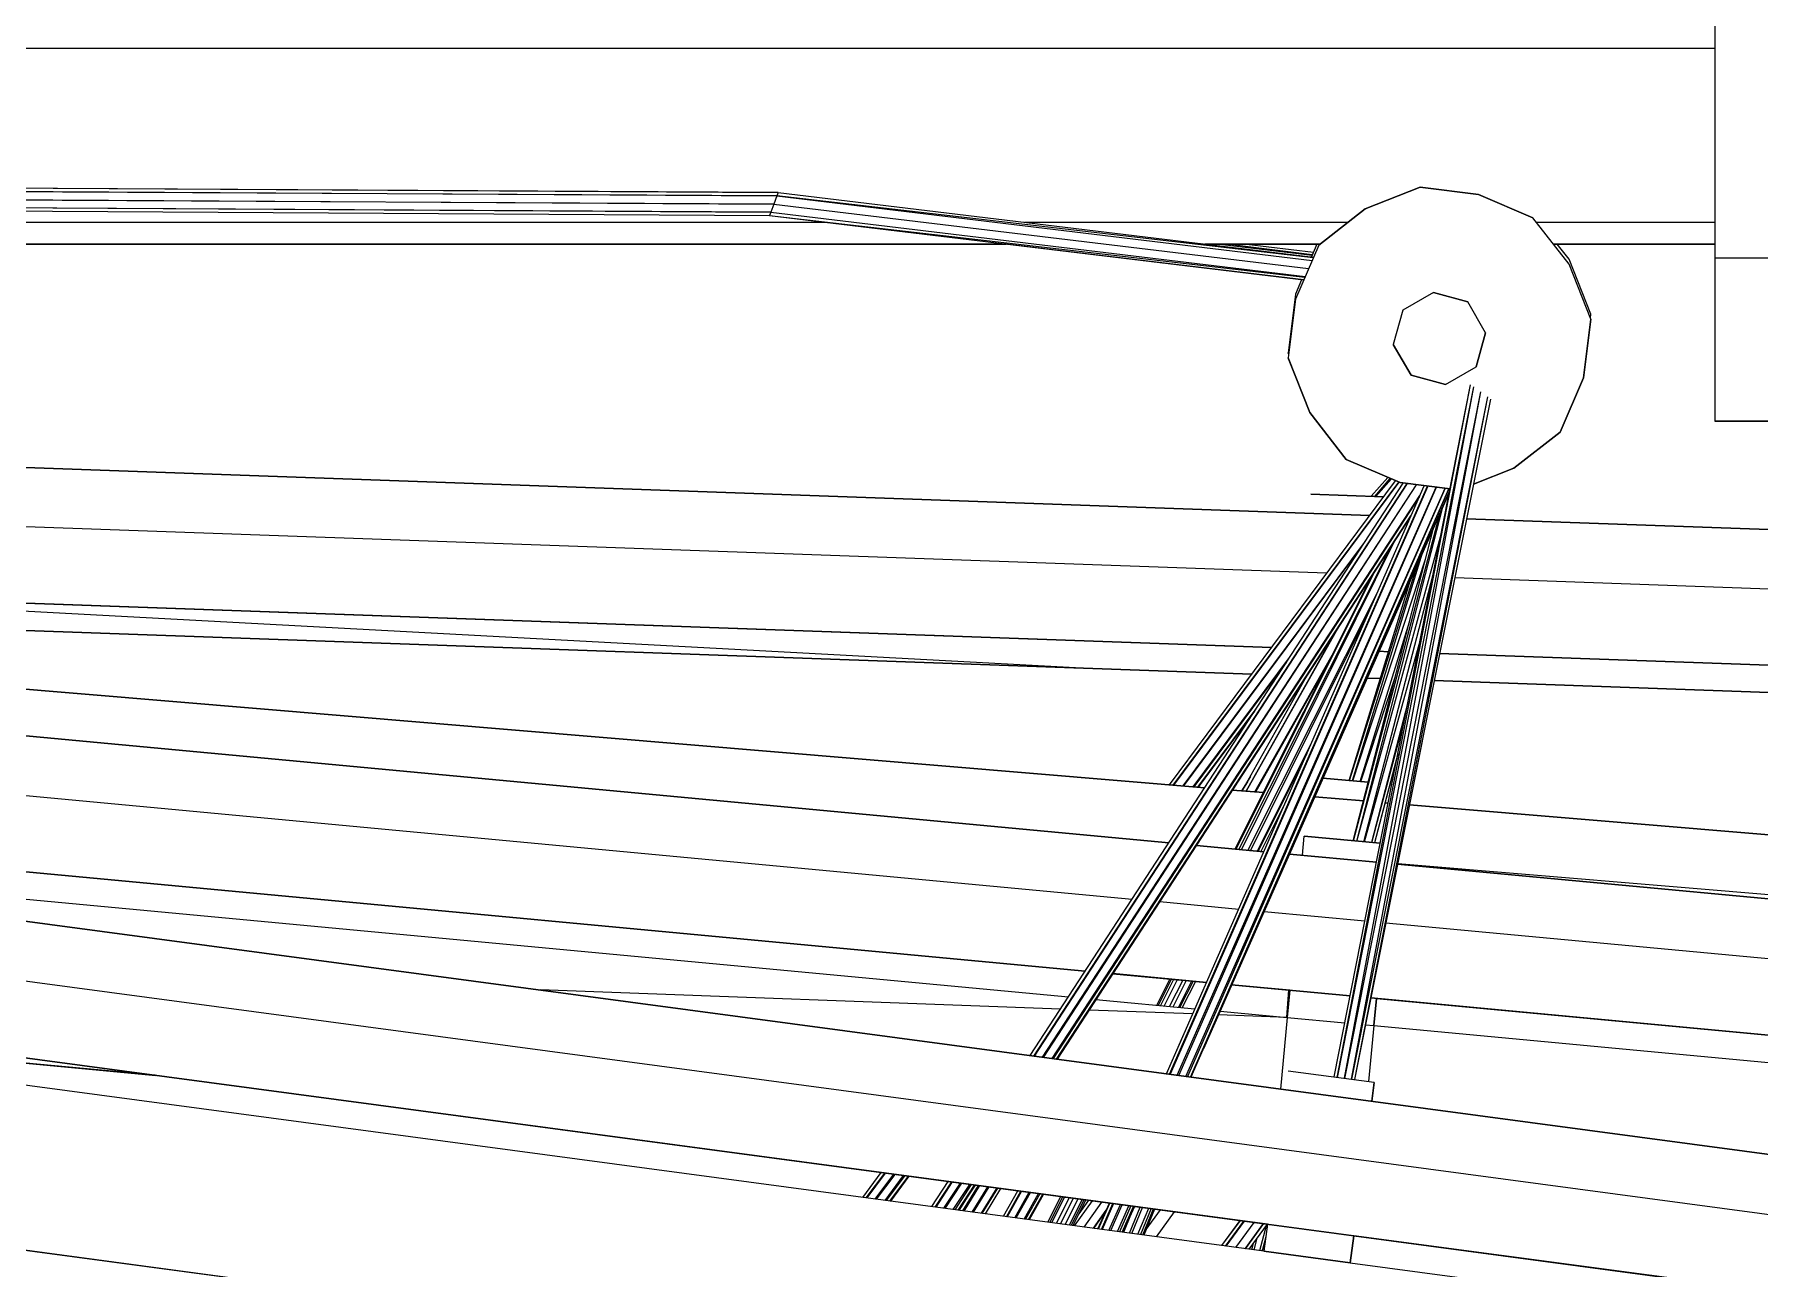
# Model space of a CAD drawing. Extents: x -32 to 51.8, y -51.6 to -5.5.
# Drawn here: x 47.888 to 49.473, y -21.807 to -20.673 of the extents above; entities that cross this region are included whole.
import ezdxf

# ---------------------------------------------------------------- set-up
doc = ezdxf.new("R2010")
doc.units = 0
doc.header["$MEASUREMENT"] = 0
doc.layers.get('0').update_dxf_attribs({"linetype": 'CONTINUOUS'})

msp = doc.modelspace()

# ---------------------------------------------------------------- linework, layer by layer
for p, q in [((49.432, -20.2906), (49.432, -20.8785)), ((43.8449, -20.6859), (49.432, -20.6859)), ((43.8449, -20.6859), (49.432, -20.6859)), ((43.8449, -20.7901), (48.5711, -20.8186)), ((48.5711, -20.8186), (43.8449, -20.792)), ((43.8449, -20.7932), (48.57, -20.8216)), ((48.57, -20.8216), (43.8449, -20.7978)), ((43.8449, -20.8009), (48.5672, -20.8291)), ((48.5672, -20.8291), (43.8449, -20.8054)), ((43.8449, -20.8085), (48.5645, -20.8366)), ((48.5645, -20.8366), (43.8449, -20.8104)), ((43.8449, -20.8117), (48.5633, -20.8397)), ((49.1612, -20.8135), (49.1108, -20.8335)), ((49.1612, -20.8135), (49.1108, -20.8335)), ((49.1108, -20.8335), (49.1612, -20.8135)), ((49.215, -20.8202), (49.1612, -20.8135)), ((49.1612, -20.8135), (49.215, -20.8202)), ((48.5672, -20.8291), (48.5645, -20.8366)), ((48.57, -20.8216), (48.5672, -20.8291)), ((48.5672, -20.8291), (49.0587, -20.8884)), ((48.5711, -20.8186), (48.57, -20.8216)), ((48.57, -20.8216), (49.0619, -20.881)), ((49.0629, -20.8785), (48.57, -20.8216)), ((48.5711, -20.8186), (49.0632, -20.8779)), ((49.2649, -20.8417), (49.215, -20.8202)), ((49.215, -20.8202), (49.2649, -20.8417)), ((43.8449, -20.8459), (48.615, -20.8459)), ((48.5645, -20.8366), (48.5633, -20.8397)), ((48.5633, -20.8397), (49.0542, -20.8989)), ((48.5633, -20.8397), (49.0552, -20.8964)), ((48.5645, -20.8366), (49.0555, -20.8958)), ((48.7976, -20.8459), (49.0949, -20.8459)), ((49.1108, -20.8335), (49.068, -20.8668)), ((49.068, -20.8668), (49.1108, -20.8335)), ((49.2981, -20.8845), (49.2649, -20.8417)), ((49.2681, -20.8459), (49.432, -20.8459)), ((48.7807, -20.8659), (43.8449, -20.8659)), ((43.8449, -20.8659), (48.7807, -20.8659)), ((48.7807, -20.8659), (43.8449, -20.8659)), ((49.0542, -20.8989), (48.7806, -20.8659)), ((49.0692, -20.8659), (48.9633, -20.8659)), ((48.9633, -20.8659), (49.0692, -20.8659)), ((49.0692, -20.8659), (48.9633, -20.8659)), ((49.0619, -20.8764), (48.9748, -20.8659)), ((49.0621, -20.8758), (48.9835, -20.8659)), ((49.0016, -20.8659), (49.0632, -20.8733)), ((49.068, -20.8668), (49.0466, -20.9166)), ((49.0664, -20.8659), (49.0613, -20.8777)), ((49.0664, -20.8659), (49.0632, -20.8733)), ((49.432, -20.8659), (49.2837, -20.8659)), ((49.2837, -20.8659), (49.432, -20.8659)), ((49.432, -20.8659), (49.2837, -20.8659)), ((49.2981, -20.8799), (49.2873, -20.8659)), ((49.2981, -20.8799), (49.2873, -20.8659)), ((49.3182, -20.9303), (49.2981, -20.8799)), ((49.432, -20.8785), (49.432, -21.0285)), ((49.432, -20.8785), (49.512, -20.8785)), ((49.3182, -20.9349), (49.2981, -20.8845)), ((49.0523, -20.8987), (49.0466, -20.912)), ((49.0523, -20.8987), (49.0466, -20.912)), ((49.1736, -20.9103), (49.1452, -20.9266)), ((49.2051, -20.9189), (49.1736, -20.9103)), ((49.1736, -20.9103), (49.2051, -20.9189)), ((49.1149, -21.1152), (43.8449, -20.9275)), ((43.8449, -20.9275), (49.1149, -21.1152)), ((43.8449, -20.9275), (49.1149, -21.1152)), ((49.0466, -20.912), (49.0398, -20.9658)), ((49.0466, -20.9166), (49.0398, -20.9705)), ((49.1452, -20.9266), (49.1366, -20.9581)), ((49.2214, -20.9473), (49.2051, -20.9189)), ((43.726, -20.9322), (51.7329, -22.0037)), ((51.7329, -22.0037), (43.726, -20.9322)), ((43.8449, -20.9378), (48.9633, -21.3654)), ((48.9633, -21.3654), (43.8449, -20.9378)), ((43.8449, -20.9399), (48.9303, -21.416)), ((48.9303, -21.416), (43.8449, -20.9399)), ((49.3114, -20.9887), (49.3182, -20.9349)), ((49.3182, -20.9349), (49.3114, -20.9887)), ((49.3114, -20.9887), (49.3182, -20.9349)), ((49.3178, -20.9338), (49.3182, -20.9303)), ((49.3182, -20.9303), (49.3182, -20.9303)), ((49.3182, -20.9349), (49.3182, -20.9349)), ((49.3182, -20.9349), (49.3182, -20.9349)), ((49.3182, -20.9349), (49.3182, -20.9349)), ((49.3182, -20.9349), (49.3182, -20.9349)), ((49.3182, -20.9349), (49.3182, -20.9349)), ((49.3182, -20.9349), (49.3182, -20.9349)), ((49.3182, -20.9349), (49.3182, -20.9349)), ((49.3182, -20.9349), (49.3182, -20.9349)), ((49.3182, -20.9349), (49.3182, -20.9349)), ((49.3182, -20.9349), (49.3182, -20.9349)), ((49.3182, -20.9349), (49.3182, -20.9349)), ((49.3182, -20.9349), (49.3182, -20.9349)), ((49.3182, -20.9349), (49.3182, -20.9349)), ((49.1366, -20.9581), (49.1366, -20.9581)), ((49.1366, -20.9581), (49.1366, -20.9581)), ((49.1366, -20.9581), (49.1529, -20.9865)), ((49.1366, -20.9581), (49.1366, -20.9581)), ((49.1529, -20.9865), (49.1366, -20.9581)), ((49.2128, -20.9788), (49.2214, -20.9473)), ((49.2214, -20.9473), (49.2128, -20.9788)), ((49.0398, -20.9658), (49.0398, -20.9658)), ((49.0402, -20.9669), (49.0398, -20.9658)), ((49.0398, -20.9658), (49.0398, -20.9658)), ((49.0402, -20.9669), (49.0398, -20.9658)), ((49.0398, -20.9658), (49.0402, -20.9669)), ((49.0398, -20.9658), (49.0402, -20.9669)), ((49.0398, -20.9658), (49.0398, -20.9658)), ((49.0398, -20.9658), (49.0402, -20.9669)), ((49.0398, -20.9658), (49.0398, -20.9658)), ((49.0599, -21.0208), (49.0398, -20.9705)), ((49.0398, -20.9705), (49.0398, -20.9705)), ((49.0398, -20.9705), (49.0599, -21.0208)), ((49.0398, -20.9705), (49.0398, -20.9705)), ((49.0398, -20.9705), (49.0599, -21.0208)), ((49.0599, -21.0208), (49.0398, -20.9705)), ((49.0398, -20.9705), (49.0398, -20.9705)), ((49.0398, -20.9705), (49.0398, -20.9705)), ((49.0398, -20.9705), (49.0599, -21.0208)), ((49.0398, -20.9705), (49.0398, -20.9705)), ((49.0599, -21.0208), (49.0398, -20.9705)), ((49.0398, -20.9705), (49.0599, -21.0208)), ((49.04, -20.971), (49.0599, -21.0208)), ((43.7188, -20.9863), (51.7256, -22.0578)), ((49.1529, -20.9865), (49.1844, -20.995)), ((49.1844, -20.995), (49.1529, -20.9865)), ((49.1529, -20.9865), (49.1529, -20.9865)), ((49.1844, -20.995), (49.2128, -20.9788)), ((49.3114, -20.9887), (49.29, -21.0386)), ((49.29, -21.0386), (49.3114, -20.9887)), ((49.29, -21.0386), (49.3114, -20.9887)), ((49.3114, -20.9887), (49.29, -21.0386)), ((49.3114, -20.9887), (49.29, -21.0386)), ((49.29, -21.0386), (49.3114, -20.9887)), ((49.29, -21.0386), (49.3114, -20.9887)), ((49.29, -21.0386), (49.3114, -20.9888)), ((49.3114, -20.9887), (49.3114, -20.9887)), ((49.3114, -20.9887), (49.3114, -20.9887)), ((49.3114, -20.9887), (49.3114, -20.9887)), ((49.0822, -21.6312), (49.2075, -20.9952)), ((49.0849, -21.6316), (49.2075, -20.9952)), ((49.2102, -20.9971), (49.085, -21.6316)), ((49.2102, -20.9971), (49.0913, -21.6324)), ((49.2166, -21.0017), (49.0916, -21.6325)), ((49.2166, -21.0017), (49.0979, -21.6333)), ((49.2231, -21.0063), (49.0982, -21.6333)), ((49.2231, -21.0063), (49.1008, -21.6337)), ((49.0753, -21.1684), (44.7698, -21.0151)), ((49.0599, -21.0208), (49.0931, -21.0637)), ((49.0599, -21.0208), (49.0599, -21.0208)), ((49.0931, -21.0637), (49.0599, -21.0208)), ((49.0599, -21.0208), (49.0931, -21.0637)), ((49.0931, -21.0637), (49.0599, -21.0208)), ((49.0931, -21.0637), (49.0599, -21.0208)), ((49.0599, -21.0208), (49.0599, -21.0208)), ((49.0599, -21.0208), (49.0599, -21.0208)), ((49.0599, -21.0208), (49.0929, -21.0634)), ((49.0931, -21.0637), (49.0599, -21.0208)), ((49.0931, -21.0637), (49.0599, -21.0208)), ((49.0599, -21.0208), (49.0599, -21.0208)), ((49.0599, -21.0208), (49.0931, -21.0637)), ((49.0599, -21.0209), (49.0931, -21.0637)), ((49.2258, -21.0083), (49.101, -21.6337)), ((49.432, -21.0285), (49.512, -21.0285)), ((49.512, -21.0285), (49.432, -21.0285)), ((49.432, -21.0285), (49.432, -21.0285)), ((49.432, -21.0285), (49.432, -21.0285)), ((49.432, -21.0285), (49.432, -21.0285)), ((49.432, -21.0285), (49.432, -21.0285)), ((49.432, -21.0285), (49.432, -21.0285)), ((49.432, -21.0285), (49.432, -21.0285)), ((49.432, -21.0285), (49.432, -21.0285)), ((49.432, -21.0285), (49.432, -21.0285)), ((49.432, -21.0285), (49.432, -21.0285)), ((49.432, -21.0285), (49.432, -21.0285)), ((49.432, -21.0285), (49.432, -21.0285)), ((49.432, -21.0285), (49.512, -21.0285)), ((49.2472, -21.0718), (49.29, -21.0386)), ((49.2472, -21.0718), (49.29, -21.0386)), ((49.2472, -21.0718), (49.29, -21.0386)), ((49.29, -21.0386), (49.2472, -21.0718)), ((49.29, -21.0386), (49.2472, -21.0718)), ((49.29, -21.0386), (49.2472, -21.0718)), ((49.2472, -21.0718), (49.29, -21.0386)), ((49.29, -21.0386), (49.29, -21.0386)), ((49.021, -21.7665), (43.7095, -21.0557)), ((49.021, -21.7665), (43.7095, -21.0557)), ((49.021, -21.7665), (43.7095, -21.0557)), ((43.7095, -21.0557), (49.021, -21.7665)), ((43.7095, -21.0557), (51.7163, -22.1272)), ((43.7095, -21.0557), (49.021, -21.7665)), ((49.021, -21.7665), (43.7095, -21.0557)), ((43.7095, -21.0557), (49.021, -21.7665)), ((49.021, -21.7665), (43.7095, -21.0557)), ((49.021, -21.7665), (43.7095, -21.0557)), ((49.021, -21.7665), (43.7095, -21.0557)), ((43.7095, -21.0557), (49.021, -21.7665)), ((43.7095, -21.0557), (49.021, -21.7665)), ((49.021, -21.7665), (43.7095, -21.0557)), ((49.021, -21.7665), (43.7095, -21.0557)), ((43.7095, -21.0557), (49.021, -21.7665)), ((43.7095, -21.0557), (49.021, -21.7665)), ((49.021, -21.7665), (43.7095, -21.0557)), ((43.7095, -21.0557), (51.7163, -22.1272)), ((43.7095, -21.0557), (51.7163, -22.1272)), ((51.7163, -22.1272), (43.7095, -21.0557)), ((43.7095, -21.0557), (51.7163, -22.1272)), ((51.7163, -22.1272), (43.7095, -21.0557)), ((51.7163, -22.1272), (43.7095, -21.0557)), ((43.7095, -21.0557), (49.021, -21.7665)), ((43.7095, -21.0557), (49.021, -21.7665)), ((43.7095, -21.0557), (49.021, -21.7665)), ((43.7095, -21.0557), (49.021, -21.7665)), ((49.021, -21.7665), (43.7095, -21.0557)), ((43.7095, -21.0557), (51.7163, -22.1272)), ((43.7095, -21.0557), (51.7163, -22.1272)), ((43.7095, -21.0557), (51.7163, -22.1272)), ((51.7163, -22.1272), (43.7095, -21.0557)), ((49.0931, -21.0637), (49.1429, -21.0851)), ((49.0931, -21.0637), (49.0931, -21.0637)), ((49.0931, -21.0637), (49.0931, -21.0637)), ((49.0931, -21.0637), (49.0931, -21.0637)), ((49.1429, -21.0851), (49.0931, -21.0637)), ((49.0931, -21.0637), (49.1429, -21.0851)), ((49.0931, -21.0637), (49.0931, -21.0637)), ((49.0931, -21.0637), (49.1429, -21.0851)), ((49.1429, -21.0851), (49.0931, -21.0637)), ((49.1429, -21.0851), (49.0931, -21.0637)), ((49.1429, -21.0851), (49.0931, -21.0637)), ((49.0931, -21.0637), (49.1429, -21.0851)), ((48.8029, -21.6116), (49.1457, -21.0855)), ((48.8061, -21.612), (49.1492, -21.0859)), ((49.1493, -21.0859), (48.8065, -21.6121)), ((48.9308, -21.3627), (49.1386, -21.0833)), ((48.9344, -21.363), (49.1416, -21.0846)), ((49.1417, -21.0846), (48.9347, -21.3631)), ((49.1162, -21.0976), (49.1316, -21.0803)), ((49.1195, -21.0977), (49.1337, -21.0812)), ((49.1348, -21.0816), (49.1205, -21.0977)), ((49.1887, -21.0909), (49.1429, -21.0851)), ((49.1429, -21.0851), (49.1887, -21.0909)), ((49.1429, -21.0851), (49.1429, -21.0851)), ((49.1429, -21.0851), (49.1887, -21.0909)), ((49.1887, -21.0909), (49.1429, -21.0851)), ((49.1429, -21.0851), (49.1429, -21.0851)), ((49.1429, -21.0851), (49.1887, -21.0909)), ((49.1887, -21.0909), (49.1429, -21.0851)), ((49.1429, -21.0851), (49.1887, -21.0909)), ((49.1887, -21.0909), (49.1429, -21.0851)), ((49.1887, -21.0909), (49.1429, -21.0851)), ((49.1429, -21.0851), (49.1887, -21.0909)), ((49.2472, -21.0718), (49.2102, -21.0866)), ((49.2102, -21.0866), (49.2472, -21.0718)), ((49.2102, -21.0866), (49.2472, -21.0718)), ((49.2472, -21.0718), (49.2102, -21.0866)), ((49.2472, -21.0718), (49.2102, -21.0866)), ((49.2472, -21.0718), (49.2102, -21.0866)), ((49.2102, -21.0866), (49.2472, -21.0718)), ((48.8142, -21.6131), (49.1579, -21.087)), ((48.8152, -21.6133), (49.158, -21.087)), ((48.8229, -21.6143), (49.1609, -21.0969)), ((49.1606, -21.0977), (48.8239, -21.6144)), ((48.9281, -21.6284), (49.1649, -21.0879)), ((48.9308, -21.6287), (49.1681, -21.0883)), ((49.1682, -21.0883), (48.9314, -21.6288)), ((48.938, -21.6297), (49.176, -21.0893)), ((48.9394, -21.6299), (49.1762, -21.0893)), ((48.9459, -21.6307), (49.1841, -21.0903)), ((49.1843, -21.0903), (48.9473, -21.6309)), ((48.9501, -21.6313), (49.1875, -21.0907)), ((49.1876, -21.0908), (48.9506, -21.6314)), ((49.1876, -21.0908), (48.9506, -21.6314)), ((49.1881, -21.0935), (48.9619, -21.6058)), ((49.1881, -21.0935), (48.9621, -21.6053)), ((49.021, -21.4708), (49.1882, -21.0931)), ((49.0609, -21.0956), (49.1276, -21.098)), ((49.1276, -21.098), (49.0609, -21.0956)), ((49.0609, -21.0956), (49.0609, -21.0956)), ((49.2102, -21.0866), (49.101, -21.6337)), ((45.006, -21.1035), (48.8966, -21.4677)), ((48.8271, -21.6148), (49.1527, -21.1157)), ((49.1525, -21.1161), (48.8275, -21.6149)), ((49.1525, -21.1161), (48.8275, -21.6149)), ((49.0999, -21.4142), (49.1795, -21.113)), ((49.1814, -21.1088), (49.1026, -21.4144)), ((49.0997, -21.4142), (49.1739, -21.1257)), ((51.778, -21.21), (49.2038, -21.1183)), ((49.2038, -21.1183), (51.778, -21.21)), ((49.2038, -21.1183), (51.778, -21.21)), ((46.2308, -21.1372), (49.0246, -21.2366)), ((46.2308, -21.1372), (49.0246, -21.2366)), ((49.0246, -21.2366), (46.2309, -21.1372)), ((46.2309, -21.1372), (49.0246, -21.2366)), ((49.0246, -21.2366), (46.2309, -21.1372)), ((46.2309, -21.1372), (49.0246, -21.2366)), ((46.231, -21.1372), (49.0246, -21.2366)), ((46.231, -21.1372), (49.0246, -21.2366)), ((46.231, -21.1372), (49.0246, -21.2366)), ((46.231, -21.1372), (49.0246, -21.2366)), ((49.0246, -21.2366), (46.2311, -21.1372)), ((46.2311, -21.1372), (49.0246, -21.2366)), ((46.2311, -21.1372), (49.0246, -21.2366)), ((46.2311, -21.1372), (49.0246, -21.2366)), ((49.0246, -21.2366), (46.2311, -21.1372)), ((49.0246, -21.2366), (46.2311, -21.1372)), ((46.2312, -21.1372), (49.0245, -21.2366)), ((46.2312, -21.1372), (49.0246, -21.2366)), ((46.2312, -21.1372), (49.0246, -21.2366)), ((49.0245, -21.2366), (46.2312, -21.1372)), ((49.0245, -21.2366), (46.2313, -21.1372)), ((46.2313, -21.1372), (49.0245, -21.2366)), ((46.2313, -21.1372), (49.0245, -21.2366)), ((46.2313, -21.1372), (49.0245, -21.2366)), ((46.2314, -21.1372), (49.0245, -21.2366)), ((46.2314, -21.1372), (49.0245, -21.2366)), ((49.0245, -21.2366), (46.2314, -21.1372)), ((46.2314, -21.1372), (49.0245, -21.2366)), ((46.2314, -21.1372), (49.0245, -21.2366)), ((49.0245, -21.2366), (46.2314, -21.1372)), ((49.0245, -21.2367), (46.2315, -21.1372)), ((49.0245, -21.2367), (46.2315, -21.1372)), ((46.2315, -21.1372), (49.0245, -21.2367)), ((46.2315, -21.1372), (49.0245, -21.2367)), ((48.9434, -21.3638), (49.1101, -21.1401)), ((48.944, -21.3638), (49.1083, -21.1429)), ((49.1336, -21.1452), (48.9947, -21.422)), ((49.1374, -21.1393), (48.9971, -21.4223)), ((49.1031, -21.4145), (49.18, -21.135)), ((49.0962, -21.3588), (49.159, -21.1594)), ((49.1632, -21.1499), (49.0989, -21.3591)), ((49.0995, -21.3591), (49.1663, -21.1554)), ((49.0064, -21.261), (46.7526, -21.1808)), ((46.7526, -21.1808), (49.0064, -21.261)), ((48.9912, -21.4217), (49.1178, -21.1693)), ((48.9923, -21.4218), (49.1197, -21.1664)), ((49.0959, -21.3588), (49.1528, -21.1735)), ((49.1095, -21.4151), (49.1732, -21.1694)), ((51.7761, -21.2645), (49.193, -21.1726)), ((48.8444, -21.2552), (47.4726, -21.1814)), ((49.1223, -21.185), (49.003, -21.4228)), ((49.1139, -21.2044), (49.0054, -21.4231)), ((49.1062, -21.3597), (49.1515, -21.2129)), ((49.0012, -21.3686), (49.0844, -21.2206)), ((49.0857, -21.2187), (49.0014, -21.3686)), ((49.0094, -21.3693), (49.083, -21.2388)), ((49.1101, -21.4151), (49.1612, -21.2304)), ((49.1234, -21.2401), (49.1323, -21.2405)), ((49.1234, -21.2401), (49.1323, -21.2405)), ((49.1234, -21.2401), (49.1323, -21.2405)), ((49.1234, -21.2401), (49.1323, -21.2405)), ((49.1234, -21.2401), (49.1323, -21.2405)), ((49.1323, -21.2405), (49.1234, -21.2401)), ((49.1234, -21.2401), (49.1323, -21.2405)), ((49.1234, -21.2401), (49.1323, -21.2405)), ((49.1323, -21.2405), (49.1234, -21.2401)), ((49.1234, -21.2401), (49.1323, -21.2405)), ((49.1791, -21.2421), (51.7736, -21.3345)), ((51.7736, -21.3345), (49.1791, -21.2421)), ((49.1791, -21.2421), (51.7736, -21.3345)), ((49.1791, -21.2421), (51.7736, -21.3345)), ((49.1791, -21.2421), (51.7736, -21.3345)), ((49.1791, -21.2421), (51.7736, -21.3345)), ((49.1791, -21.2421), (51.7736, -21.3345)), ((51.7736, -21.3345), (49.1791, -21.2421)), ((49.1791, -21.2421), (51.7736, -21.3345)), ((49.1791, -21.2421), (51.7736, -21.3345)), ((49.1791, -21.2421), (51.7736, -21.3345)), ((49.1791, -21.2421), (51.7736, -21.3345)), ((49.1791, -21.2421), (51.7736, -21.3345)), ((51.3772, -21.3204), (49.1791, -21.2421)), ((49.1791, -21.2421), (51.7736, -21.3345)), ((49.1791, -21.2421), (51.7736, -21.3345)), ((49.1791, -21.2422), (51.7736, -21.3345)), ((49.1791, -21.2422), (51.7736, -21.3345)), ((51.7736, -21.3345), (49.1791, -21.2422)), ((49.1791, -21.2421), (51.7736, -21.3345)), ((51.7736, -21.3345), (49.1791, -21.2421)), ((49.1791, -21.2421), (50.7483, -21.298)), ((49.1791, -21.2421), (51.7736, -21.3345)), ((51.7736, -21.3345), (49.1791, -21.2421)), ((51.7736, -21.3345), (49.1791, -21.2421)), ((51.7736, -21.3345), (49.1791, -21.2421)), ((49.1791, -21.2421), (51.7736, -21.3345)), ((51.7736, -21.3345), (49.1791, -21.2422)), ((51.7736, -21.3345), (49.1791, -21.2422)), ((49.1791, -21.2422), (51.7736, -21.3345)), ((49.1791, -21.2422), (51.7736, -21.3345)), ((51.7736, -21.3345), (49.1791, -21.2422)), ((49.1791, -21.2422), (51.7736, -21.3345)), ((49.1791, -21.2422), (51.7736, -21.3345)), ((48.9527, -21.3646), (49.0412, -21.2458)), ((49.0381, -21.2505), (48.9533, -21.3646)), ((48.9978, -21.3683), (49.0584, -21.2605)), ((49.0101, -21.3693), (49.0794, -21.246)), ((49.1068, -21.3597), (49.1383, -21.264)), ((49.1247, -21.2652), (49.1125, -21.2648)), ((49.1125, -21.2648), (49.1247, -21.2652)), ((51.6927, -21.3566), (49.1742, -21.267)), ((49.1742, -21.267), (51.6927, -21.3566)), ((49.15, -21.287), (49.1165, -21.4157)), ((48.9303, -21.416), (47.7305, -21.3037)), ((48.9569, -21.3649), (49.0106, -21.2928)), ((49.0091, -21.2951), (48.9572, -21.3649)), ((49.0091, -21.2951), (48.9572, -21.3649)), ((49.1168, -21.4158), (49.1467, -21.304)), ((49.0626, -21.3213), (49.0113, -21.4236)), ((46.7544, -21.3375), (48.8535, -21.534)), ((48.8535, -21.534), (46.7544, -21.3375)), ((48.8535, -21.534), (46.7545, -21.3375)), ((48.8535, -21.534), (46.7545, -21.3375)), ((46.7545, -21.3375), (48.8535, -21.534)), ((48.8535, -21.534), (46.7545, -21.3375)), ((46.7545, -21.3375), (48.8535, -21.534)), ((48.8535, -21.534), (46.7546, -21.3375)), ((46.7547, -21.3375), (48.8535, -21.534)), ((48.8535, -21.534), (46.7547, -21.3375)), ((48.8535, -21.534), (46.7547, -21.3375)), ((46.7547, -21.3375), (48.8535, -21.534)), ((46.7548, -21.3375), (48.8535, -21.534)), ((46.7548, -21.3375), (48.8535, -21.534)), ((46.7548, -21.3375), (48.8535, -21.534)), ((48.8535, -21.534), (46.7548, -21.3375)), ((48.8535, -21.534), (46.7549, -21.3375)), ((46.7549, -21.3375), (48.8535, -21.534)), ((48.8535, -21.534), (46.7549, -21.3375)), ((46.755, -21.3375), (48.8535, -21.534)), ((46.755, -21.3375), (48.8535, -21.534)), ((46.755, -21.3375), (48.8535, -21.534)), ((46.7551, -21.3375), (48.8535, -21.534)), ((46.7551, -21.3375), (48.8535, -21.534)), ((48.8535, -21.534), (46.7551, -21.3375)), ((48.8535, -21.534), (46.7552, -21.3376)), ((46.7552, -21.3376), (48.8535, -21.534)), ((46.7552, -21.3376), (48.8535, -21.534)), ((46.7552, -21.3376), (48.8535, -21.534)), ((46.7553, -21.3376), (48.8535, -21.534)), ((48.8535, -21.534), (46.7553, -21.3376)), ((49.057, -21.3342), (49.0123, -21.4237)), ((49.1407, -21.3344), (49.1194, -21.416)), ((49.1407, -21.3345), (49.1194, -21.416)), ((49.0053, -21.3551), (48.9972, -21.3683)), ((48.9887, -21.3676), (49.0172, -21.3699)), ((49.0172, -21.3699), (48.9887, -21.3676)), ((48.9938, -21.3596), (48.9889, -21.3676)), ((49.0025, -21.36), (48.9974, -21.3683)), ((49.1135, -21.3603), (49.0718, -21.3568)), ((49.0718, -21.3568), (49.1135, -21.3603)), ((49.1141, -21.3579), (49.1134, -21.3603)), ((49.1352, -21.3621), (49.1335, -21.362)), ((49.1335, -21.362), (49.1352, -21.3621)), ((49.038, -21.3775), (49.0147, -21.4239)), ((49.038, -21.3776), (49.0147, -21.4239)), ((49.0643, -21.3739), (49.1091, -21.3776)), ((49.1091, -21.3776), (49.0643, -21.3739)), ((49.129, -21.3793), (49.1318, -21.3795)), ((49.1318, -21.3795), (49.129, -21.3793)), ((49.1514, -21.3812), (51.7656, -21.5996)), ((51.7656, -21.5996), (49.1514, -21.3812)), ((48.9556, -21.4184), (49.0176, -21.4242)), ((49.0176, -21.4242), (48.9556, -21.4184)), ((49.0176, -21.4242), (48.9556, -21.4184)), ((49.053, -21.4275), (49.0547, -21.41)), ((49.0547, -21.41), (49.1245, -21.4165)), ((49.1245, -21.4165), (49.0547, -21.41)), ((47.3789, -21.421), (48.8381, -21.5576)), ((49.0411, -21.4264), (49.1211, -21.4339)), ((49.1211, -21.4339), (49.0411, -21.4264)), ((49.1211, -21.4339), (49.0411, -21.4264)), ((49.0176, -21.7913), (46.4016, -21.4412)), ((49.1405, -21.4357), (51.7606, -21.681)), ((51.7606, -21.681), (49.1405, -21.4357)), ((51.7606, -21.681), (49.1405, -21.4357)), ((49.1406, -21.435), (51.761, -21.654)), ((48.9219, -21.4701), (48.9945, -21.4769)), ((49.0178, -21.4791), (49.1105, -21.4877)), ((49.1297, -21.4895), (51.7555, -21.7354)), ((48.8787, -21.5363), (48.9649, -21.5444)), ((48.9649, -21.5444), (48.8787, -21.5363)), ((48.9649, -21.5444), (48.8787, -21.5363)), ((48.9649, -21.5444), (48.8787, -21.5363)), ((48.8787, -21.5364), (48.9649, -21.5444)), ((48.8787, -21.5363), (48.9649, -21.5444)), ((48.8787, -21.5363), (48.9649, -21.5444)), ((48.8787, -21.5363), (48.9649, -21.5444)), ((48.8787, -21.5363), (48.9649, -21.5444)), ((48.9649, -21.5444), (48.8787, -21.5363)), ((48.9649, -21.5444), (48.8787, -21.5363)), ((48.8787, -21.5363), (48.9649, -21.5444)), ((48.9649, -21.5444), (48.8787, -21.5363)), ((48.8787, -21.5363), (48.9649, -21.5444)), ((48.9649, -21.5444), (48.8787, -21.5363)), ((48.9649, -21.5444), (48.8787, -21.5363)), ((48.8787, -21.5363), (48.9649, -21.5444)), ((48.8787, -21.5364), (48.9649, -21.5444)), ((48.9649, -21.5444), (48.8787, -21.5364)), ((48.8787, -21.5364), (48.9649, -21.5444)), ((48.8787, -21.5364), (48.9649, -21.5444)), ((48.8787, -21.5364), (48.9649, -21.5444)), ((48.9649, -21.5444), (48.8787, -21.5364)), ((48.8787, -21.5364), (48.9649, -21.5444)), ((48.8787, -21.5364), (48.9649, -21.5444)), ((48.9649, -21.5444), (48.8787, -21.5364)), ((48.8787, -21.5364), (48.9649, -21.5444)), ((48.8787, -21.5364), (48.9649, -21.5444)), ((48.8787, -21.5364), (48.9649, -21.5444)), ((48.9649, -21.5444), (48.8787, -21.5364)), ((48.9649, -21.5444), (48.8787, -21.5364)), ((48.9192, -21.5652), (48.9313, -21.5413)), ((48.9206, -21.5654), (48.9326, -21.5414)), ((48.9347, -21.5416), (48.9227, -21.5656)), ((48.9378, -21.5419), (48.9259, -21.5659)), ((48.943, -21.5424), (48.9309, -21.5663)), ((48.9461, -21.5427), (48.9342, -21.5666)), ((48.9512, -21.5432), (48.9392, -21.5671)), ((48.9525, -21.5433), (48.9405, -21.5672)), ((48.9547, -21.5435), (48.9426, -21.5674)), ((48.9547, -21.5435), (48.9426, -21.5674)), ((48.8308, -21.5688), (48.3525, -21.5513)), ((48.8633, -21.56), (48.9543, -21.5685)), ((48.988, -21.5466), (49.0969, -21.5568)), ((49.0969, -21.5568), (48.988, -21.5466)), ((49.0969, -21.5568), (48.988, -21.5466)), ((49.0969, -21.5568), (48.988, -21.5466)), ((48.988, -21.5466), (49.0414, -21.5516)), ((49.0414, -21.5516), (48.988, -21.5466)), ((48.988, -21.5466), (49.0414, -21.5516)), ((48.988, -21.5466), (49.0414, -21.5516)), ((48.988, -21.5466), (49.0414, -21.5516)), ((49.0414, -21.5516), (48.988, -21.5466)), ((48.988, -21.5466), (49.0414, -21.5516)), ((48.988, -21.5466), (49.0414, -21.5516)), ((49.0414, -21.5516), (48.988, -21.5466)), ((48.988, -21.5466), (49.0414, -21.5516)), ((48.988, -21.5466), (49.0414, -21.5516)), ((48.988, -21.5466), (49.0414, -21.5516)), ((49.0414, -21.5516), (48.988, -21.5466)), ((48.988, -21.5466), (49.0414, -21.5516)), ((49.0414, -21.5516), (48.988, -21.5466)), ((48.988, -21.5466), (49.0414, -21.5516)), ((48.988, -21.5466), (49.0414, -21.5516)), ((48.988, -21.5466), (49.0414, -21.5516)), ((48.988, -21.5466), (49.0414, -21.5516)), ((49.0414, -21.5516), (48.988, -21.5466)), ((49.0969, -21.5568), (48.988, -21.5466)), ((48.988, -21.5466), (49.0969, -21.5568)), ((49.0969, -21.5568), (48.988, -21.5466)), ((48.988, -21.5466), (49.0969, -21.5568)), ((49.0414, -21.5516), (48.988, -21.5466)), ((49.0969, -21.5568), (48.988, -21.5466)), ((48.988, -21.5466), (49.0969, -21.5568)), ((49.0386, -21.5764), (49.0407, -21.5515)), ((49.0386, -21.5764), (49.0407, -21.5515)), ((49.0414, -21.5516), (49.0391, -21.5765)), ((49.0391, -21.5765), (49.0414, -21.5516)), ((49.0391, -21.5765), (49.0414, -21.5516)), ((49.116, -21.5585), (51.749, -21.805)), ((51.749, -21.805), (49.116, -21.5585)), ((51.749, -21.8051), (49.116, -21.5585)), ((51.749, -21.805), (49.116, -21.5585)), ((49.116, -21.5585), (51.749, -21.8051)), ((51.749, -21.8051), (49.116, -21.5585)), ((49.116, -21.5585), (51.749, -21.8051)), ((51.749, -21.8051), (49.116, -21.5586)), ((49.116, -21.5586), (51.749, -21.8051)), ((51.749, -21.8051), (49.116, -21.5586)), ((49.1187, -21.5839), (49.1211, -21.559)), ((49.1211, -21.559), (49.1187, -21.5839)), ((49.1187, -21.5839), (49.1211, -21.559)), ((49.1211, -21.559), (49.1187, -21.5839)), ((49.1187, -21.5839), (49.1211, -21.559)), ((49.1211, -21.559), (49.1187, -21.5839)), ((49.1211, -21.559), (51.749, -21.8051)), ((49.1211, -21.559), (51.749, -21.8051)), ((51.749, -21.8051), (49.1211, -21.559)), ((49.1211, -21.559), (51.749, -21.8051)), ((49.1211, -21.559), (51.749, -21.8051)), ((49.1211, -21.559), (51.749, -21.8051)), ((51.749, -21.8051), (49.1211, -21.559)), ((49.1211, -21.559), (51.749, -21.8051)), ((51.749, -21.8051), (49.1211, -21.559)), ((49.1211, -21.559), (50.3978, -21.6786)), ((49.1211, -21.559), (51.749, -21.8051)), ((49.1211, -21.559), (51.749, -21.8051)), ((49.1211, -21.559), (51.749, -21.8051)), ((51.749, -21.8051), (49.1211, -21.559)), ((51.749, -21.8051), (49.1211, -21.559)), ((49.1211, -21.5591), (51.7489, -21.8051)), ((51.749, -21.8051), (49.1211, -21.5591)), ((49.1211, -21.5591), (51.749, -21.8051)), ((49.1211, -21.5591), (51.749, -21.8051)), ((49.1211, -21.5591), (50.9782, -21.7329)), ((51.7489, -21.8051), (49.1211, -21.5591)), ((47.9985, -21.6297), (47.372, -21.571)), ((47.3728, -21.5711), (47.9993, -21.6298)), ((48.9523, -21.5733), (48.8569, -21.5698)), ((49.0391, -21.5765), (48.9758, -21.5741)), ((48.9774, -21.5707), (49.0391, -21.5765)), ((49.0391, -21.5765), (49.0329, -21.6424)), ((49.0391, -21.5765), (49.0921, -21.5814)), ((46.3817, -21.5898), (48.9978, -21.94)), ((46.3817, -21.5899), (48.9978, -21.94)), ((48.928, -21.6284), (48.9441, -21.592)), ((49.111, -21.5832), (49.1187, -21.5839)), ((49.1187, -21.5839), (49.1139, -21.6354)), ((49.1187, -21.5839), (51.667, -21.8225)), ((49.0398, -21.6255), (49.0398, -21.6255)), ((49.0398, -21.6255), (49.1191, -21.6361)), ((49.1168, -21.6536), (49.1191, -21.6362)), ((49.1191, -21.6362), (49.1168, -21.6536)), ((49.1191, -21.6361), (49.1191, -21.6361)), ((49.1191, -21.6362), (49.1191, -21.6362)), ((49.1191, -21.6362), (49.1191, -21.6362)), ((48.6489, -21.7419), (48.666, -21.719)), ((48.6522, -21.7424), (48.6692, -21.7195)), ((48.6697, -21.7195), (48.6526, -21.7424)), ((48.6604, -21.7435), (48.6775, -21.7206)), ((48.6616, -21.7436), (48.6787, -21.7207)), ((48.6695, -21.7447), (48.6865, -21.7218)), ((48.6877, -21.7219), (48.6706, -21.7448)), ((48.6739, -21.7453), (48.6909, -21.7224)), ((48.6914, -21.7224), (48.6744, -21.7453)), ((48.6914, -21.7224), (48.6744, -21.7453)), ((48.7125, -21.7504), (48.7276, -21.7273)), ((48.7155, -21.7508), (48.7307, -21.7277)), ((48.7312, -21.7277), (48.7161, -21.7509)), ((48.7235, -21.7519), (48.7387, -21.7287)), ((48.7248, -21.7521), (48.7399, -21.7289)), ((48.7322, -21.7531), (48.7474, -21.7299)), ((48.7486, -21.7301), (48.7335, -21.7532)), ((48.7365, -21.7537), (48.7517, -21.7305)), ((48.7522, -21.7306), (48.7371, -21.7537)), ((48.7522, -21.7306), (48.7371, -21.7537)), ((48.7377, -21.7538), (48.7488, -21.7357)), ((48.755, -21.7309), (48.7407, -21.7542)), ((48.7563, -21.7311), (48.742, -21.7544)), ((48.7636, -21.7321), (48.7493, -21.7554)), ((48.7648, -21.7323), (48.7505, -21.7555)), ((48.7722, -21.7332), (48.7578, -21.7565)), ((48.7727, -21.7333), (48.7584, -21.7566)), ((48.7757, -21.7337), (48.7614, -21.757)), ((48.7757, -21.7337), (48.7614, -21.757)), ((48.7782, -21.7592), (48.7914, -21.7358)), ((48.7371, -21.7537), (48.7385, -21.7516)), ((48.7812, -21.7596), (48.7943, -21.7362)), ((48.7949, -21.7363), (48.7817, -21.7597)), ((48.7888, -21.7607), (48.802, -21.7372)), ((48.7901, -21.7608), (48.8032, -21.7374)), ((48.7972, -21.7618), (48.8104, -21.7383)), ((48.8116, -21.7385), (48.7985, -21.7619)), ((48.8014, -21.7623), (48.8146, -21.7389)), ((48.8151, -21.739), (48.8019, -21.7624)), ((48.8151, -21.739), (48.802, -21.7624)), ((48.8192, -21.7647), (48.831, -21.7411)), ((48.821, -21.765), (48.8328, -21.7413)), ((48.8344, -21.7416), (48.8225, -21.7652)), ((48.8386, -21.7421), (48.8269, -21.7657)), ((48.8424, -21.7426), (48.8306, -21.7662)), ((48.8466, -21.7432), (48.8349, -21.7668)), ((48.8505, -21.7437), (48.8387, -21.7673)), ((48.8522, -21.744), (48.8404, -21.7676)), ((48.8539, -21.7442), (48.842, -21.7678)), ((48.8539, -21.7442), (48.842, -21.7678)), ((48.8598, -21.745), (48.8434, -21.768)), ((48.8563, -21.7445), (48.8474, -21.757)), ((48.8525, -21.7692), (48.8688, -21.7462)), ((48.8651, -21.7709), (48.8756, -21.7471)), ((48.8657, -21.7709), (48.8761, -21.7471)), ((48.8683, -21.7713), (48.8787, -21.7475)), ((48.8794, -21.7476), (48.869, -21.7714)), ((48.8752, -21.7722), (48.8857, -21.7484)), ((48.8769, -21.7724), (48.8873, -21.7486)), ((48.8831, -21.7733), (48.8936, -21.7495)), ((48.8953, -21.7497), (48.8849, -21.7735)), ((48.8874, -21.7739), (48.8979, -21.7501)), ((48.8986, -21.7502), (48.8881, -21.7739)), ((48.8986, -21.7502), (48.8881, -21.7739)), ((48.8941, -21.7747), (48.904, -21.7509)), ((48.8964, -21.775), (48.9062, -21.7512)), ((48.9019, -21.7758), (48.9118, -21.7519)), ((48.8609, -21.7703), (48.8727, -21.7537)), ((48.8613, -21.7704), (48.8719, -21.7555)), ((48.8951, -21.7582), (48.8885, -21.774)), ((48.914, -21.7522), (48.9042, -21.7761)), ((48.9065, -21.7764), (48.9163, -21.7525)), ((48.9172, -21.7527), (48.9074, -21.7765)), ((48.9172, -21.7527), (48.9074, -21.7765)), ((48.9095, -21.7714), (48.9225, -21.7534)), ((48.9189, -21.7781), (48.9354, -21.7551)), ((48.9957, -21.7631), (48.9788, -21.7861)), ((48.9956, -21.7631), (48.9788, -21.7861)), ((48.9825, -21.7866), (48.9993, -21.7636)), ((48.9995, -21.7637), (48.9826, -21.7866)), ((49.0083, -21.7648), (48.9914, -21.7878)), ((49.0084, -21.7648), (48.9916, -21.7878)), ((49.0003, -21.789), (49.0172, -21.766)), ((49.0173, -21.766), (49.0004, -21.789)), ((49.004, -21.7895), (49.0209, -21.7665)), ((49.0139, -21.7908), (49.02, -21.7677)), ((49.021, -21.7665), (49.0177, -21.7913)), ((48.8648, -21.7708), (48.8656, -21.7697)), ((49.0087, -21.7901), (49.0116, -21.7792)), ((49.0194, -21.7781), (49.0163, -21.7898)), ((49.0969, -21.8019), (49.1003, -21.7771)), ((49.0969, -21.8019), (49.1003, -21.7771)), ((49.1003, -21.7771), (49.0969, -21.8019)), ((51.7164, -22.1273), (49.1003, -21.7771)), ((51.7163, -22.1272), (49.1003, -21.7771)), ((50.5679, -21.9736), (49.1003, -21.7771)), ((49.1003, -21.7771), (51.7163, -22.1272)), ((49.1003, -21.7771), (51.7164, -22.1273)), ((51.7164, -22.1273), (49.1003, -21.7771)), ((49.1003, -21.7771), (51.7164, -22.1273)), ((51.7164, -22.1272), (49.1003, -21.7771)), ((51.7164, -22.1272), (49.1003, -21.7771)), ((51.7164, -22.1272), (49.1003, -21.7771)), ((49.1003, -21.7771), (51.7164, -22.1272)), ((49.1003, -21.7771), (51.7163, -22.1272)), ((51.7163, -22.1272), (49.1003, -21.7771)), ((51.7163, -22.1272), (49.1003, -21.7771)), ((49.1003, -21.7771), (51.7163, -22.1272)), ((49.1003, -21.7771), (51.7163, -22.1272)), ((51.7163, -22.1272), (49.1003, -21.7771)), ((49.1003, -21.7771), (51.7164, -22.1272)), ((49.1003, -21.7771), (51.7163, -22.1272)), ((49.1003, -21.7771), (51.3063, -22.0724)), ((49.1003, -21.7771), (51.7163, -22.1272)), ((50.0511, -21.9044), (49.1003, -21.7771)), ((49.0066, -21.7898), (49.0082, -21.7838)), ((49.0182, -21.7873), (49.0155, -21.791)), ((49.0177, -21.7913), (49.0176, -21.7913)), ((49.0969, -21.8019), (49.0177, -21.7913)), ((49.0177, -21.7913), (49.0969, -21.8019)), ((49.0177, -21.7913), (49.0969, -21.8019)), ((49.0969, -21.8019), (49.0177, -21.7913)), ((49.0177, -21.7913), (49.0177, -21.7913)), ((49.0177, -21.7913), (49.0969, -21.8019)), ((49.0177, -21.7913), (49.0177, -21.7913)), ((49.0177, -21.7913), (49.0177, -21.7913)), ((49.0177, -21.7913), (49.0969, -21.8019)), ((49.0177, -21.7913), (49.0177, -21.7913)), ((49.0969, -21.8019), (49.0177, -21.7913)), ((49.0191, -21.7915), (49.0191, -21.7915)), ((49.0191, -21.7915), (49.0191, -21.7915)), ((49.028, -21.7927), (49.028, -21.7927)), ((49.0281, -21.7927), (49.0281, -21.7927)), ((49.037, -21.7939), (49.037, -21.7939)), ((49.0371, -21.7939), (49.0371, -21.7939)), ((49.0407, -21.7944), (49.0407, -21.7944)), ((49.0408, -21.7944), (49.0408, -21.7944)), ((49.0969, -21.8019), (51.6337, -22.1414))]:
    msp.add_line(p, q)

doc.saveas('drawing.dxf')
